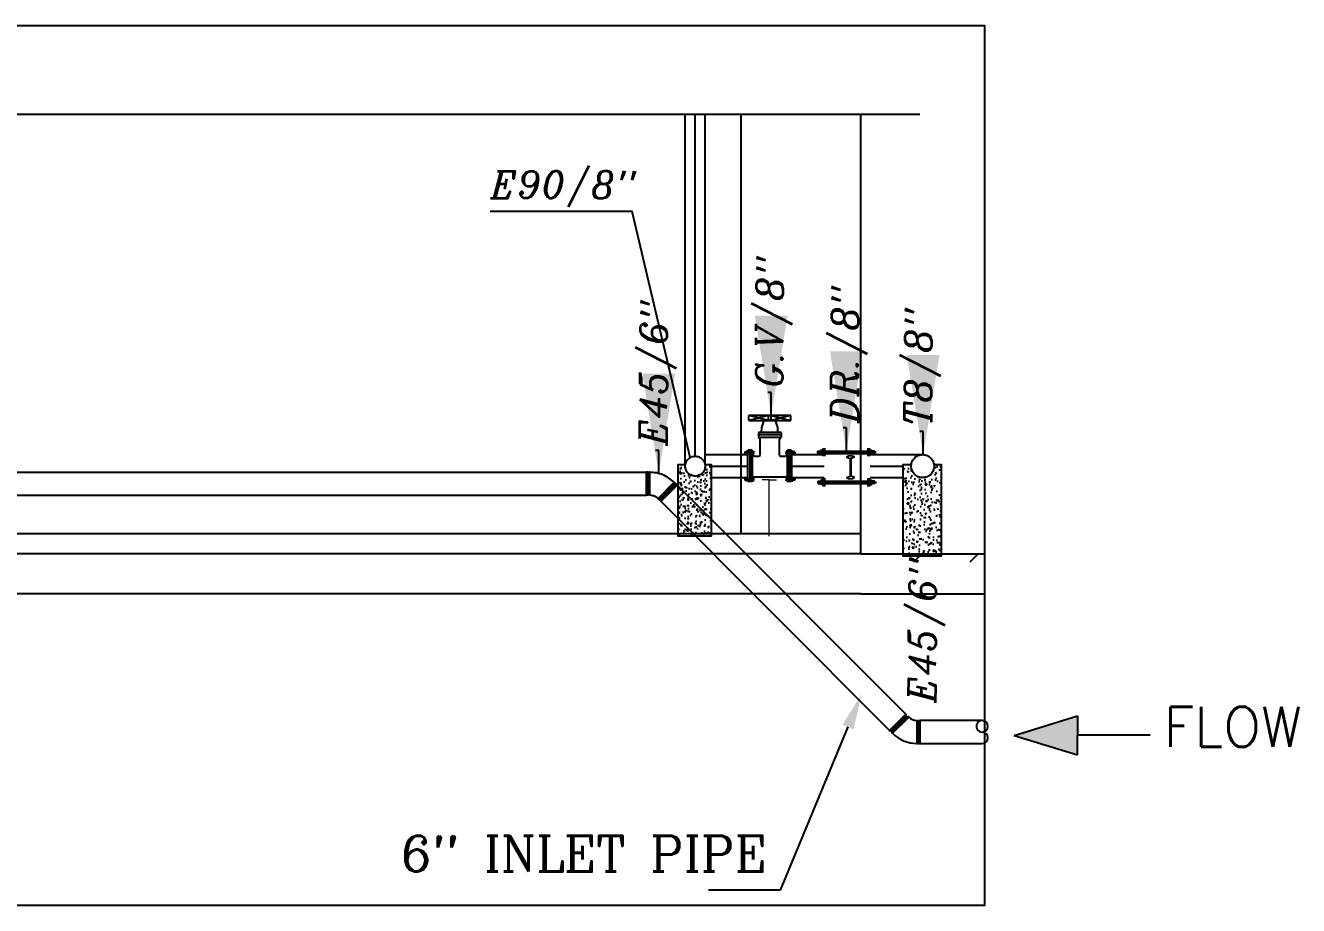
# Model space of a CAD drawing. Extents: x 152000 to 152174, y 158796 to 159332.
# Drawn here: x 152080.37 to 152086.76, y 159129.21 to 159133.62 of the extents above; entities that cross this region are included whole.
import ezdxf
from ezdxf import colors
from ezdxf.entities.mleader import LeaderData, LeaderLine
from ezdxf.math import Vec2, Vec3

# ---------------------------------------------------------------- set-up
doc = ezdxf.new("R2010")
doc.units = 0
doc.header["$LTSCALE"] = 3
doc.header["$MEASUREMENT"] = 0
for name, pattern in [('AUSGEZOGEN', [0]), ('CENTER', [2, 1.25, -0.25, 0.25, -0.25]), ('HIDDEN', [9.525, 6.35, -3.175])]:
    doc.linetypes.add(name, pattern=pattern)
doc.layers.get('0').update_dxf_attribs({"linetype": 'CONTINUOUS'})
for name, color, linetype in [('ARCH CT TEXT', 152, 'CONTINUOUS'), ('DIM', 144, 'CONTINUOUS'), ('EBENE0', 7, 'AUSGEZOGEN'), ('MECH', 6, 'CONTINUOUS'), ('NUMBERS', 6, 'CONTINUOUS'), ('PIPING', 40, 'CONTINUOUS'), ('TEXTS', 1, 'CONTINUOUS')]:
    doc.layers.add(name, color=color, linetype=linetype)
doc.layers.add('BEAM', color=6, linetype='CONTINUOUS', lineweight=13)
doc.layers.add('LAND CORNERS', color=255, linetype='CONTINUOUS', lineweight=25)
doc.styles.add('italic', font='italicc.shx', dxfattribs={"height": 0.4})
doc.styles.add('ROMANC', font='ROMANC', dxfattribs={"height": 7})
doc.styles.add('ROMANS', font='romans.shx')
doc.dimstyles.get("Standard").update_dxf_attribs({"dimtxt": 0.7, "dimasz": 0.5, "dimexe": 4.572, "dimexo": 1.5875, "dimgap": 0.01, "dimtad": 1, "dimzin": 0, "dimdsep": 46, "dimtxsty": 'Standard', "dimcen": 2.286, "dimse1": 1, "dimse2": 1, "dimsd1": 1, "dimsd2": 1, "dimadec": 0, "dimazin": 0, "dimtfac": 1, "dimtdec": 4, "dimtofl": 0, "dimtmove": 0, "dimatfit": 3, "dimfxl": 1, "dimtolj": 1, "dimtzin": 0, "dimarcsym": 0})

msp = doc.modelspace()

# ---------------------------------------------------------------- hatches: boundary and pattern name
h = msp.add_hatch()
h.set_pattern_fill('AR-CONC', color=256, scale=0.008426, style=0)
h.set_pattern_definition([(50, (152156.93816, 158714.72556), (0.0604350176, -0.005287379), [0.006319361, -0.0695129755]), (355, (152156.93816, 158714.72556), (-0.011690931, 0.063378319), [0.005055489, -0.05561038]), (100.4514, (152156.943197, 158714.72512), (0.0487441315, 0.058090902), [0.005370631, -0.059076939]), (46.1842, (152156.93816, 158714.742414), (0.089923759, -0.013946326), [0.009479042, -0.104269463]), (96.6356, (152156.94565, 158714.74125), (0.078752952, 0.082077372), [0.008055946, -0.088615394]), (351.1842, (152156.93816, 158714.74241), (0.078752888, 0.082077433), [0.007583234, -0.08341557]), (21, (152156.946586, 158714.7382), (0.050294285, -0.033923924), [0.006319361, -0.0695129755]), (326, (152156.946586, 158714.7382), (0.0205013, 0.061099803), [0.005055489, -0.05561038]), (71.4514, (152156.95078, 158714.735374), (0.070795606, 0.027175824), [0.005370631, -0.059076939]), (37.5, (152156.93816, 158714.725562), (0.0010245669, 0.028049021), [0, -0.0549363152, 0, -0.056452962, 0, -0.0558210258]), (7.5, (152156.93816, 158714.725562), (0.022165753, 0.033232402), [0, -0.032186614, 0, -0.053672443, 0, -0.0212751834]), (327.5, (152156.91937, 158714.725562), (0.044978892, -0.0019004318), [0, -0.021064538, 0, -0.0657213587, 0, -0.0872071875]), (317.5, (152156.910945, 158714.725562), (0.049138189, 0.008434661), [0, -0.0273838994, 0, -0.043645723, 0, -0.061929742])])
edge = h.paths.add_edge_path()
edge.add_line((152083.64703, 159131.41399), (152083.68401, 159131.41399))
edge.add_arc((152083.73364, 159131.40792), 0.05, 533.031543, 540)
edge.add_arc((152083.73364, 159131.40792), 0.05, 540, 720)
edge.add_arc((152083.73364, 159131.40792), 0.05, 360, 366.968458)
edge.add_line((152083.78327, 159131.41399), (152083.81555, 159131.41399))
edge.add_line((152083.81555, 159131.41399), (152083.81555, 159131.05787))
edge.add_line((152083.81555, 159131.05787), (152083.64703, 159131.05787))
edge.add_line((152083.64703, 159131.05787), (152083.64703, 159131.41399))
h = msp.add_hatch()
h.set_pattern_fill('AR-CONC', color=256, scale=0.009703, style=0)
h.set_pattern_definition([(50, (152161.23571, 158651.567576), (0.069595362, -0.006088805), [0.007277209, -0.080049298]), (355, (152161.23571, 158651.567576), (-0.013462966, 0.07298479), [0.005821767, -0.064039438]), (100.4514, (152161.24151, 158651.56707), (0.056132448, 0.066895941), [0.006184676, -0.068031435]), (46.1842, (152161.23571, 158651.58698), (0.103553814, -0.016060219), [0.010915813, -0.120073946]), (96.6356, (152161.24434, 158651.58564), (0.09068981, 0.094518123), [0.009277014, -0.102047136]), (351.1842, (152161.23571, 158651.58698), (0.090689736, 0.094518194), [0.00873265, -0.096059157]), (21, (152161.24541, 158651.58213), (0.057917564, -0.03906589), [0.007277209, -0.080049298]), (326, (152161.24541, 158651.58213), (0.023608753, 0.070360911), [0.005821767, -0.064039438]), (71.4514, (152161.25024, 158651.578875), (0.081526341, 0.031294957), [0.006184676, -0.068031435]), (37.5, (152161.235708, 158651.567576), (0.0011798641, 0.0323005081), [0, -0.0632632025, 0, -0.0650097326, 0, -0.0642820117]), (7.5, (152161.23571, 158651.567576), (0.025525493, 0.038269552), [0, -0.0370652505, 0, -0.0618077607, 0, -0.0244999365]), (327.5, (152161.21407, 158651.567576), (0.0517964983, -0.0021884868), [0, -0.024257363, 0, -0.0756829723, 0, -0.1004254824]), (317.5, (152161.20437, 158651.567576), (0.0565862342, 0.0097131315), [0, -0.031534572, 0, -0.050261256, 0, -0.071316647])])
h.paths.add_polyline_path([(152084.77432, 159131.41491), (152084.8169, 159131.41491, 0.030415), (152084.81648, 159131.40792, 1), (152084.93163, 159131.40792, 0.030415), (152084.93121, 159131.41491), (152084.96837, 159131.41491), (152084.96837, 159130.95787), (152084.77432, 159130.95787)])
at = {"layer": 'NUMBERS'}
h = msp.add_hatch(color=7, dxfattribs=at)
h.set_gradient(color1=(255, 255, 255), one_color=1, tint=1)
h.paths.add_polyline_path([(152085.33323, 159130.05798), (152085.65096, 159130.15683), (152085.6513, 159130.05911), (152085.65165, 159129.96139)])

# ---------------------------------------------------------------- linework, layer by layer
for points in [[(152083.70783, 159131.45074), (152083.4171, 159132.68453), (152082.70564, 159132.68453)], [(152083.68401, 159131.41399), (152083.64703, 159131.41399), (152083.64703, 159131.05787), (152083.81555, 159131.05787), (152083.81555, 159131.41399), (152083.78327, 159131.41399)], [(152084.8169, 159131.41491), (152084.77432, 159131.41491), (152084.77432, 159130.95787), (152084.96837, 159130.95787), (152084.96837, 159131.41491), (152084.93121, 159131.41491)]]:
    msp.add_lwpolyline(points)
at = {"layer": 'BEAM', "color": 2}
for p, q in [((152084.10467, 159131.33902), (152084.06882, 159131.33902)), ((152084.10467, 159131.33902), (152084.14053, 159131.33902)), ((152084.10467, 159131.05721), (152084.10467, 159131.33902))]:
    msp.add_line(p, q, dxfattribs=at)
at = {"layer": 'DIM', "color": 1}
for points in [[(152083.68364, 159131.41399), (152083.68364, 159133.17256)], [(152083.73364, 159131.45792), (152083.73364, 159133.17256)], [(152083.78327, 159131.41399), (152083.78331, 159133.17256)]]:
    msp.add_lwpolyline(points, dxfattribs=at)
at = {"layer": 'DIM', "color": 1, "linetype": 'CENTER'}
for centre, radius in [((152083.73364, 159131.40792), 0.05), ((152084.87405, 159131.40792), 0.05758)]:
    msp.add_circle(centre, radius, dxfattribs=at)
at = {"layer": 'EBENE0', "color": 8, "linetype": 'AUSGEZOGEN'}
for p, q in [((152080.0593, 159133.17256), (152084.8609, 159133.17256)), ((152083.96386, 159131.06787), (152083.96386, 159133.17256)), ((152083.96386, 159131.06787), (152083.96386, 159133.17256)), ((152083.96386, 159131.06787), (152083.96386, 159133.17256)), ((152083.96386, 159131.06787), (152083.96386, 159133.17256)), ((152084.56386, 159131.06787), (152084.56386, 159133.17256)), ((152084.56386, 159131.06787), (152084.56386, 159133.17256)), ((152084.56386, 159130.96787), (152084.56386, 159133.17256)), ((152084.56386, 159131.06787), (152075.16386, 159131.06787)), ((152084.56386, 159130.96787), (152075.16386, 159130.96787)), ((152084.56386, 159130.96787), (152085.18418, 159130.96787)), ((152084.56386, 159130.96787), (152085.18418, 159130.96787)), ((152084.83031, 159130.92777), (152084.87041, 159130.96787)), ((152084.83031, 159130.92777), (152084.87041, 159130.96787)), ((152085.11315, 159130.92777), (152085.15325, 159130.96787)), ((152085.11315, 159130.92777), (152085.15325, 159130.96787)), ((152085.17386, 159130.96787), (152085.18418, 159130.96787)), ((152085.17386, 159130.96787), (152085.18418, 159130.96787)), ((152085.17386, 159130.96787), (152085.18418, 159130.96787)), ((152085.17386, 159130.96787), (152085.18418, 159130.96787)), ((152084.56386, 159130.76787), (152075.16386, 159130.76787)), ((152084.56386, 159130.76787), (152085.18418, 159130.76787))]:
    msp.add_line(p, q, dxfattribs=at)
at = {"layer": 'MECH'}
for p, q in [((152084.1005, 159131.63722), (152084.00186, 159131.66168)), ((152084.1005, 159131.66168), (152084.00186, 159131.63722)), ((152084.21335, 159131.66168), (152084.00186, 159131.66168)), ((152084.00186, 159131.63722), (152084.00186, 159131.66168)), ((152084.00186, 159131.63722), (152084.21335, 159131.63722)), ((152084.06787, 159131.60184), (152084.0792, 159131.63722)), ((152084.13602, 159131.63722), (152084.0792, 159131.63722)), ((152084.1005, 159131.63722), (152084.1005, 159131.66168)), ((152084.11471, 159131.66168), (152084.1005, 159131.66168)), ((152084.11471, 159131.66168), (152084.21335, 159131.63722)), ((152084.21335, 159131.66168), (152084.11471, 159131.63722)), ((152084.11471, 159131.63722), (152084.11471, 159131.66168)), ((152084.14734, 159131.60184), (152084.13602, 159131.63722)), ((152084.21335, 159131.63722), (152084.21335, 159131.66168)), ((152084.05079, 159131.57582), (152084.05079, 159131.55084)), ((152084.16443, 159131.57582), (152084.05079, 159131.57582)), ((152084.06683, 159131.57582), (152084.06787, 159131.60184)), ((152084.14838, 159131.57582), (152084.14734, 159131.60184)), ((152084.16443, 159131.57582), (152084.16443, 159131.55084)), ((152084.16443, 159131.56437), (152084.05079, 159131.56437)), ((152084.05722, 159131.54581), (152084.05079, 159131.55084)), ((152084.16443, 159131.55084), (152084.05079, 159131.55084)), ((152084.05722, 159131.54581), (152084.05878, 159131.54262)), ((152084.05878, 159131.46134), (152084.05878, 159131.54262)), ((152084.15799, 159131.54581), (152084.15643, 159131.54262)), ((152084.15643, 159131.46134), (152084.15643, 159131.54262)), ((152084.15799, 159131.54581), (152084.16443, 159131.55084)), ((152083.9816, 159131.47969), (152083.98262, 159131.48026)), ((152083.9816, 159131.47969), (152083.9816, 159131.47214)), ((152083.98262, 159131.47158), (152083.9816, 159131.47214)), ((152083.98262, 159131.48026), (152083.99142, 159131.48026)), ((152083.98262, 159131.48026), (152083.98262, 159131.47158)), ((152083.98262, 159131.47158), (152083.99142, 159131.47158)), ((152083.99197, 159131.48342), (152083.99197, 159131.48026)), ((152083.998, 159131.48342), (152083.99197, 159131.48342)), ((152083.99197, 159131.48026), (152083.99197, 159131.47158)), ((152083.99197, 159131.47933), (152083.998, 159131.47933)), ((152083.99197, 159131.47251), (152083.998, 159131.47251)), ((152083.99197, 159131.46841), (152083.99197, 159131.47158)), ((152083.998, 159131.46841), (152083.99197, 159131.46841)), ((152083.998, 159131.48026), (152084.01917, 159131.48026)), ((152083.998, 159131.47158), (152084.01917, 159131.47158)), ((152083.99831, 159131.33051), (152083.99831, 159131.48834)), ((152084.00857, 159131.48834), (152083.99831, 159131.48834)), ((152084.00857, 159131.33051), (152084.00857, 159131.48834)), ((152084.00857, 159131.47256), (152084.00857, 159131.48834)), ((152084.00857, 159131.33051), (152084.00857, 159131.48834)), ((152084.01882, 159131.48834), (152084.00857, 159131.48834)), ((152084.00857, 159131.33051), (152084.00857, 159131.48834)), ((152084.00857, 159131.47256), (152084.00857, 159131.34629)), ((152084.01882, 159131.33051), (152084.01882, 159131.48834)), ((152084.01882, 159131.47256), (152084.01882, 159131.48834)), ((152084.01882, 159131.33051), (152084.01882, 159131.48834)), ((152084.01882, 159131.47256), (152084.01882, 159131.34629)), ((152084.01882, 159131.4655), (152084.02961, 159131.45822)), ((152084.01917, 159131.48342), (152084.02521, 159131.48342)), ((152084.02521, 159131.47933), (152084.01917, 159131.47933)), ((152084.02521, 159131.47251), (152084.01917, 159131.47251)), ((152084.01917, 159131.46841), (152084.02521, 159131.46841)), ((152084.02521, 159131.48342), (152084.02521, 159131.48026)), ((152084.02521, 159131.48026), (152084.02521, 159131.47158)), ((152084.02521, 159131.46841), (152084.02521, 159131.47158)), ((152084.19639, 159131.4655), (152084.18561, 159131.45822)), ((152084.19604, 159131.48342), (152084.19, 159131.48342)), ((152084.19, 159131.48342), (152084.19, 159131.48026)), ((152084.19, 159131.48026), (152084.19, 159131.47158)), ((152084.19, 159131.47933), (152084.19604, 159131.47933)), ((152084.19, 159131.47251), (152084.19604, 159131.47251)), ((152084.19, 159131.46841), (152084.19, 159131.47158)), ((152084.19604, 159131.46841), (152084.19, 159131.46841)), ((152084.21721, 159131.48026), (152084.19604, 159131.48026)), ((152084.21721, 159131.47158), (152084.19604, 159131.47158)), ((152084.19639, 159131.33051), (152084.19639, 159131.48834)), ((152084.20665, 159131.48834), (152084.19639, 159131.48834)), ((152084.20665, 159131.47256), (152084.20665, 159131.48834)), ((152084.2169, 159131.48834), (152084.20665, 159131.48834)), ((152084.20665, 159131.33051), (152084.20665, 159131.48834)), ((152084.20665, 159131.47256), (152084.20665, 159131.34629)), ((152084.2169, 159131.47256), (152084.2169, 159131.48834)), ((152084.2169, 159131.47256), (152084.2169, 159131.34629)), ((152084.2169, 159131.4613), (152084.2169, 159131.35631)), ((152084.21721, 159131.48342), (152084.22325, 159131.48342)), ((152084.22325, 159131.47933), (152084.21721, 159131.47933)), ((152084.22325, 159131.47251), (152084.21721, 159131.47251)), ((152084.21721, 159131.46841), (152084.22325, 159131.46841)), ((152084.22325, 159131.48342), (152084.22325, 159131.48026)), ((152084.22325, 159131.48026), (152084.22325, 159131.47158)), ((152084.22325, 159131.46841), (152084.22325, 159131.47158)), ((152084.23259, 159131.48026), (152084.2238, 159131.48026)), ((152084.23259, 159131.47158), (152084.2238, 159131.47158)), ((152084.23259, 159131.48026), (152084.23259, 159131.47158)), ((152084.23361, 159131.47969), (152084.23259, 159131.48026)), ((152084.23259, 159131.47158), (152084.23361, 159131.47214)), ((152084.23361, 159131.47969), (152084.23361, 159131.47214)), ((152084.34579, 159131.47761), (152084.6414, 159131.47761)), ((152084.35068, 159131.48354), (152084.34928, 159131.48277)), ((152084.34928, 159131.47244), (152084.34928, 159131.48277)), ((152084.34928, 159131.47244), (152084.35068, 159131.47167)), ((152084.35068, 159131.47167), (152084.35068, 159131.48354)), ((152084.35068, 159131.48354), (152084.36271, 159131.48354)), ((152084.35068, 159131.47167), (152084.36271, 159131.47167)), ((152084.36346, 159131.48787), (152084.36346, 159131.48354)), ((152084.37171, 159131.48787), (152084.36346, 159131.48787)), ((152084.36346, 159131.47167), (152084.36346, 159131.48354)), ((152084.36346, 159131.48227), (152084.37171, 159131.48227)), ((152084.36346, 159131.47294), (152084.37171, 159131.47294)), ((152084.36346, 159131.46734), (152084.36346, 159131.47167)), ((152084.37171, 159131.46734), (152084.36346, 159131.46734)), ((152084.37171, 159131.46734), (152084.37171, 159131.48787)), ((152084.37171, 159131.48354), (152084.61197, 159131.48354)), ((152084.37171, 159131.47167), (152084.61197, 159131.47167)), ((152084.49206, 159131.45314), (152084.51052, 159131.44579)), ((152084.51052, 159131.44579), (152084.51052, 159131.35836)), ((152084.53287, 159131.45314), (152084.51441, 159131.44579)), ((152084.51441, 159131.44579), (152084.51441, 159131.35836)), ((152084.61197, 159131.48787), (152084.62022, 159131.48787)), ((152084.61197, 159131.46734), (152084.61197, 159131.48787)), ((152084.62022, 159131.48227), (152084.61197, 159131.48227)), ((152084.62022, 159131.47294), (152084.61197, 159131.47294)), ((152084.61197, 159131.46734), (152084.62022, 159131.46734)), ((152084.62022, 159131.48787), (152084.62022, 159131.48354)), ((152084.62022, 159131.47167), (152084.62022, 159131.48354)), ((152084.62022, 159131.46734), (152084.62022, 159131.47167)), ((152084.633, 159131.48354), (152084.62097, 159131.48354)), ((152084.633, 159131.47167), (152084.62097, 159131.47167)), ((152084.633, 159131.48354), (152084.6344, 159131.48277)), ((152084.633, 159131.47167), (152084.633, 159131.48354)), ((152084.6344, 159131.47244), (152084.633, 159131.47167)), ((152084.6344, 159131.47244), (152084.6344, 159131.48277)), ((152083.9816, 159131.34499), (152083.98262, 159131.34556)), ((152083.9816, 159131.34499), (152083.9816, 159131.33744)), ((152083.98262, 159131.33688), (152083.9816, 159131.33744)), ((152083.98262, 159131.34556), (152083.99142, 159131.34556)), ((152083.98262, 159131.34556), (152083.98262, 159131.33688)), ((152083.98262, 159131.33688), (152083.99142, 159131.33688)), ((152083.99197, 159131.34872), (152083.99197, 159131.34556)), ((152083.998, 159131.34872), (152083.99197, 159131.34872)), ((152083.99197, 159131.34556), (152083.99197, 159131.33688)), ((152083.99197, 159131.34463), (152083.998, 159131.34463)), ((152083.99197, 159131.33781), (152083.998, 159131.33781)), ((152083.99197, 159131.33371), (152083.99197, 159131.33688)), ((152083.998, 159131.33371), (152083.99197, 159131.33371)), ((152083.998, 159131.34556), (152084.01917, 159131.34556)), ((152083.998, 159131.33688), (152084.01917, 159131.33688)), ((152084.00857, 159131.33051), (152083.99831, 159131.33051)), ((152084.00857, 159131.33051), (152083.99831, 159131.33051)), ((152084.00857, 159131.34629), (152084.00857, 159131.33051)), ((152084.01882, 159131.33051), (152084.00857, 159131.33051)), ((152084.01882, 159131.33051), (152084.00857, 159131.33051)), ((152084.01882, 159131.35034), (152084.02304, 159131.35436)), ((152084.01882, 159131.34629), (152084.01882, 159131.33051)), ((152084.01917, 159131.34872), (152084.02521, 159131.34872)), ((152084.02521, 159131.34463), (152084.01917, 159131.34463)), ((152084.02521, 159131.33781), (152084.01917, 159131.33781)), ((152084.01917, 159131.33371), (152084.02521, 159131.33371)), ((152084.02304, 159131.35436), (152084.02743, 159131.35473)), ((152084.02521, 159131.34872), (152084.02521, 159131.34556)), ((152084.02521, 159131.34556), (152084.02521, 159131.33688)), ((152084.02521, 159131.33371), (152084.02521, 159131.33688)), ((152084.02743, 159131.35473), (152084.18778, 159131.35473)), ((152084.19217, 159131.35436), (152084.18778, 159131.35473)), ((152084.19604, 159131.34872), (152084.19, 159131.34872)), ((152084.19, 159131.34872), (152084.19, 159131.34556)), ((152084.19, 159131.34556), (152084.19, 159131.33688)), ((152084.19, 159131.34463), (152084.19604, 159131.34463)), ((152084.19, 159131.33781), (152084.19604, 159131.33781)), ((152084.19, 159131.33371), (152084.19, 159131.33688)), ((152084.19604, 159131.33371), (152084.19, 159131.33371)), ((152084.19639, 159131.35034), (152084.19217, 159131.35436)), ((152084.21721, 159131.34556), (152084.19604, 159131.34556)), ((152084.21721, 159131.33688), (152084.19604, 159131.33688)), ((152084.20665, 159131.33051), (152084.19639, 159131.33051)), ((152084.20665, 159131.33051), (152084.19639, 159131.33051)), ((152084.20665, 159131.34629), (152084.20665, 159131.33051)), ((152084.2169, 159131.33051), (152084.20665, 159131.33051)), ((152084.2169, 159131.33051), (152084.20665, 159131.33051)), ((152084.2169, 159131.34629), (152084.2169, 159131.33051)), ((152084.21721, 159131.34872), (152084.22325, 159131.34872)), ((152084.22325, 159131.34463), (152084.21721, 159131.34463)), ((152084.22325, 159131.33781), (152084.21721, 159131.33781)), ((152084.21721, 159131.33371), (152084.22325, 159131.33371)), ((152084.22325, 159131.34872), (152084.22325, 159131.34556)), ((152084.22325, 159131.34556), (152084.22325, 159131.33688)), ((152084.22325, 159131.33371), (152084.22325, 159131.33688)), ((152084.23259, 159131.34556), (152084.2238, 159131.34556)), ((152084.23259, 159131.33688), (152084.2238, 159131.33688)), ((152084.23259, 159131.34556), (152084.23259, 159131.33688)), ((152084.23361, 159131.34499), (152084.23259, 159131.34556)), ((152084.23259, 159131.33688), (152084.23361, 159131.33744)), ((152084.23361, 159131.34499), (152084.23361, 159131.33744)), ((152084.34579, 159131.32655), (152084.64296, 159131.32655)), ((152084.34928, 159131.33171), (152084.35068, 159131.33249)), ((152084.34928, 159131.33171), (152084.34928, 159131.32138)), ((152084.35068, 159131.32061), (152084.34928, 159131.32138)), ((152084.35068, 159131.33249), (152084.35068, 159131.32061)), ((152084.35068, 159131.33249), (152084.36271, 159131.33249)), ((152084.35068, 159131.32061), (152084.36271, 159131.32061)), ((152084.37171, 159131.33682), (152084.36346, 159131.33682)), ((152084.36346, 159131.33682), (152084.36346, 159131.33249)), ((152084.36346, 159131.33249), (152084.36346, 159131.32061)), ((152084.36346, 159131.33122), (152084.37171, 159131.33122)), ((152084.36346, 159131.32188), (152084.37171, 159131.32188)), ((152084.36346, 159131.31628), (152084.36346, 159131.32061)), ((152084.37171, 159131.31628), (152084.36346, 159131.31628)), ((152084.37171, 159131.33682), (152084.37171, 159131.31628)), ((152084.37171, 159131.33249), (152084.61197, 159131.33249)), ((152084.37171, 159131.32061), (152084.61197, 159131.32061)), ((152084.49206, 159131.35102), (152084.51052, 159131.35836)), ((152084.53287, 159131.35102), (152084.51441, 159131.35836)), ((152084.61197, 159131.33682), (152084.62022, 159131.33682)), ((152084.61197, 159131.33682), (152084.61197, 159131.31628)), ((152084.62022, 159131.33122), (152084.61197, 159131.33122)), ((152084.62022, 159131.32188), (152084.61197, 159131.32188)), ((152084.61197, 159131.31628), (152084.62022, 159131.31628)), ((152084.62022, 159131.33682), (152084.62022, 159131.33249)), ((152084.62022, 159131.33249), (152084.62022, 159131.32061)), ((152084.62022, 159131.31628), (152084.62022, 159131.32061)), ((152084.633, 159131.33249), (152084.62097, 159131.33249)), ((152084.633, 159131.32061), (152084.62097, 159131.32061)), ((152084.633, 159131.33249), (152084.6344, 159131.33171)), ((152084.633, 159131.32061), (152084.633, 159131.33249)), ((152084.6344, 159131.32138), (152084.633, 159131.32061)), ((152084.6344, 159131.32138), (152084.6344, 159131.33171))]:
    msp.add_line(p, q, dxfattribs=at)
at = {"layer": 'MECH', "const_width": 0.01619}
for points in [[(152084.37986, 159131.49931), (152084.37986, 159131.45652)], [(152084.60327, 159131.49931), (152084.60327, 159131.45652)], [(152084.37986, 159131.30484), (152084.37986, 159131.34764)], [(152084.60327, 159131.30484), (152084.60327, 159131.34764)]]:
    msp.add_lwpolyline(points, dxfattribs=at)
at = {"layer": 'MECH'}
for centre, radius, start, end in [((152083.99436, 159131.48138), 0.00315, 139.521003, 220.478997), ((152083.99436, 159131.47046), 0.00315, 139.521003, 220.478997), ((152083.99936, 159131.47592), 0.00814, 155.220278, 204.779722), ((152084.02281, 159131.48138), 0.00315, 319.521003, 40.478997), ((152084.01782, 159131.47592), 0.00814, 335.220278, 24.779722), ((152084.02281, 159131.47046), 0.00315, 319.521003, 40.478997), ((152084.03991, 159131.49983), 0.04287, 256.098933, 296.118698), ((152084.17531, 159131.49983), 0.04287, 243.881302, 283.901067), ((152084.1924, 159131.48138), 0.00315, 139.521003, 220.478997), ((152084.19739, 159131.47592), 0.00814, 155.220278, 204.779722), ((152084.1924, 159131.47046), 0.00315, 139.521003, 220.478997), ((152084.22085, 159131.48138), 0.00315, 319.521003, 40.478997), ((152084.21586, 159131.47592), 0.00814, 335.220278, 24.779722), ((152084.22085, 159131.47046), 0.00315, 319.521003, 40.478997), ((152084.36674, 159131.48507), 0.00431, 139.521003, 220.478997), ((152084.37357, 159131.47761), 0.01113, 155.220278, 204.779722), ((152084.36674, 159131.47014), 0.00431, 139.521003, 220.478997), ((152084.51246, 159131.4252), 0.0346, 53.849163, 126.150837), ((152084.61694, 159131.48507), 0.00431, 319.521003, 40.478997), ((152084.61011, 159131.47761), 0.01113, 335.220278, 24.779722), ((152084.61694, 159131.47014), 0.00431, 319.521003, 40.478997), ((152083.99436, 159131.34668), 0.00315, 139.521003, 220.478997), ((152083.99436, 159131.33576), 0.00315, 139.521003, 220.478997), ((152083.99936, 159131.34122), 0.00814, 155.220278, 204.779722), ((152084.02281, 159131.34668), 0.00315, 319.521003, 40.478997), ((152084.01782, 159131.34122), 0.00814, 335.220278, 24.779722), ((152084.02281, 159131.33576), 0.00315, 319.521003, 40.478997), ((152084.1924, 159131.34668), 0.00315, 139.521003, 220.478997), ((152084.19739, 159131.34122), 0.00814, 155.220278, 204.779722), ((152084.1924, 159131.33576), 0.00315, 139.521003, 220.478997), ((152084.22085, 159131.34668), 0.00315, 319.521003, 40.478997), ((152084.21586, 159131.34122), 0.00814, 335.220278, 24.779722), ((152084.22085, 159131.33576), 0.00315, 319.521003, 40.478997), ((152084.36674, 159131.33402), 0.00431, 139.521003, 220.478997), ((152084.37357, 159131.32655), 0.01113, 155.220278, 204.779722), ((152084.36674, 159131.31908), 0.00431, 139.521003, 220.478997), ((152084.51246, 159131.37895), 0.0346, 233.849163, 306.150837), ((152084.61694, 159131.33402), 0.00431, 319.521003, 40.478997), ((152084.61011, 159131.32655), 0.01113, 335.220278, 24.779722), ((152084.61694, 159131.31908), 0.00431, 319.521003, 40.478997)]:
    msp.add_arc(centre, radius, start, end, dxfattribs=at)
at = {"layer": 'NUMBERS', "color": 6}
for p, q in [((152085.33323, 159130.05798), (152085.65096, 159130.15683)), ((152085.65096, 159130.15683), (152085.6513, 159130.05911)), ((152085.33323, 159130.05798), (152085.65165, 159129.96139)), ((152086.01575, 159130.05911), (152085.6513, 159130.05911)), ((152085.65165, 159129.96139), (152085.6513, 159130.05911))]:
    msp.add_line(p, q, dxfattribs=at)
at = {"layer": 'PIPING', "color": 6, "linetype": 'HIDDEN'}
for p, q in [((152083.48979, 159131.26164), (152083.48982, 159131.37698)), ((152083.49614, 159131.37697), (152083.48982, 159131.37698)), ((152083.49611, 159131.26164), (152083.49614, 159131.37697)), ((152083.49933, 159131.26163), (152083.49936, 159131.37697)), ((152083.50567, 159131.37697), (152083.49936, 159131.37697)), ((152083.50564, 159131.26163), (152083.50567, 159131.37697)), ((152083.62842, 159131.32669), (152083.54697, 159131.24528)), ((152083.63289, 159131.32222), (152083.55144, 159131.24082)), ((152083.63814, 159131.31697), (152083.55669, 159131.23556)), ((152083.62842, 159131.32669), (152083.63289, 159131.32222)), ((152083.6426, 159131.3125), (152083.63814, 159131.31697)), ((152083.49611, 159131.26164), (152083.48979, 159131.26164)), ((152083.50564, 159131.26163), (152083.49933, 159131.26163)), ((152083.6426, 159131.3125), (152083.56115, 159131.2311)), ((152083.54697, 159131.24528), (152083.55144, 159131.24082))]:
    msp.add_line(p, q, dxfattribs=at)
at = {"layer": 'PIPING', "color": 1}
for p, q in [((152084.79011, 159130.16439), (152083.62842, 159131.32669)), ((152084.70866, 159130.08299), (152083.54697, 159131.24528))]:
    msp.add_line(p, q, dxfattribs=at)
at = {"layer": 'PIPING', "color": 6, "linetype": 'Continuous'}
for p, q in [((152084.70866, 159130.08299), (152084.79011, 159130.16439)), ((152084.71312, 159130.07852), (152084.79457, 159130.15993)), ((152084.71837, 159130.07327), (152084.79982, 159130.15467)), ((152084.72284, 159130.0688), (152084.80429, 159130.15021)), ((152084.79457, 159130.15993), (152084.79011, 159130.16439)), ((152084.80429, 159130.15021), (152084.79982, 159130.15467)), ((152084.84516, 159130.1334), (152084.84513, 159130.01723)), ((152084.84516, 159130.1334), (152084.85148, 159130.1334)), ((152084.85148, 159130.1334), (152084.85145, 159130.01723)), ((152084.85469, 159130.1334), (152084.85466, 159130.01723)), ((152084.85469, 159130.1334), (152084.86101, 159130.13339)), ((152084.86101, 159130.13339), (152084.86098, 159130.01723)), ((152084.71312, 159130.07852), (152084.70866, 159130.08299)), ((152084.72284, 159130.0688), (152084.71837, 159130.07327)), ((152084.84513, 159130.01723), (152084.85145, 159130.01723)), ((152084.85466, 159130.01723), (152084.86098, 159130.01723))]:
    msp.add_line(p, q, dxfattribs=at)
at = {"layer": 'PIPING', "color": 1, "linetype": 'Continuous'}
for p, q in [((152085.17252, 159130.13251), (152084.86101, 159130.13265)), ((152084.86098, 159130.01723), (152085.17249, 159130.01709))]:
    msp.add_line(p, q, dxfattribs=at)
at = {"layer": 'PIPING', "color": 6, "linetype": 'HIDDEN'}
for centre, radius, start, end in [((152083.50563, 159131.20396), 0.17301, 44.984976, 89.984976), ((152083.50451, 159131.19837), 0.06328, 47.858058, 88.976455)]:
    msp.add_arc(centre, radius, start, end, dxfattribs=at)
at = {"layer": 'PIPING', "color": 6, "linetype": 'Continuous'}
for radius in [0.05767, 0.17301]:
    msp.add_arc((152084.84517, 159130.19107), radius, 224.984976, 269.984976, dxfattribs=at)
at = {"layer": 'PIPING', "color": 1, "linetype": 'Continuous'}
for centre, start, end in [((152085.17251, 159130.10372), 89.984976, 269.984976), ((152085.17251, 159130.10372), 269.984976, 89.984976), ((152085.17249, 159130.04614), 269.984976, 89.984976)]:
    msp.add_arc(centre, 0.02879, start, end, dxfattribs=at)
at = {"layer": 'TEXTS'}
msp.add_lwpolyline([(152073.13412, 159133.61683), (152085.18418, 159133.61683), (152085.18418, 159129.20527), (152073.13412, 159129.20527)], close=True, dxfattribs=at)
for points in [[(152083.78364, 159131.4655), (152083.99831, 159131.4655)], [(152084.2169, 159131.4655), (152084.37986, 159131.4655)], [(152084.61136, 159131.4655), (152084.87401, 159131.4655)], [(152083.81555, 159131.40792), (152083.99831, 159131.40792)], [(152084.2169, 159131.40792), (152084.37986, 159131.40792)], [(152084.61136, 159131.40792), (152084.77432, 159131.40792)], [(152080.08889, 159131.3769), (152083.48982, 159131.3769)], [(152083.81555, 159131.35034), (152083.99831, 159131.35034)], [(152084.2169, 159131.35034), (152084.37986, 159131.35034)], [(152084.61136, 159131.35034), (152084.77432, 159131.35034)], [(152080.10941, 159131.26174), (152083.48979, 159131.26174)]]:
    msp.add_lwpolyline(points, dxfattribs=at)

# ---------------------------------------------------------------- texts
at = {"color": 7, "insert": (152084.09325, 159129.55541), "char_height": 0.18, "attachment_point": 3, "style": 'ROMANC'}
msp.add_mtext('6" INLET PIPE', dxfattribs=at)
at = {"layer": 'ARCH CT TEXT', "color": 0, "style": 'ROMANS'}
msp.add_text('FLOW', height=0.2, dxfattribs=at).set_placement((152086.08272, 159130.00144))
at = {"layer": 'NUMBERS', "color": 5, "style": 'italic'}
msp.add_text('E90/8"', height=0.135478, dxfattribs=at).set_placement((152082.70645, 159132.75179))
for s, p in [('G.V/8"', (152084.17304, 159131.80103)), ('DR./8"', (152084.55017, 159131.62289)), ('E45/6"', (152083.59097, 159131.51039)), ('T8/8"', (152084.91794, 159131.60479)), ('E45/6"', (152084.93952, 159130.22109))]:
    msp.add_text(s, height=0.135478, rotation=89.743765, dxfattribs=at).set_placement(p)

# ---------------------------------------------------------------- leaders
for points in [[(152084.11471, 159131.66168), (152084.11468, 159131.77745), (152084.09774, 159131.77745)], [(152084.49184, 159131.48354), (152084.49181, 159131.59932), (152084.47487, 159131.59931)], [(152084.87676, 159131.46544), (152084.87673, 159131.58121), (152084.8598, 159131.5812)], [(152083.55052, 159131.37105), (152083.55049, 159131.48682), (152083.53356, 159131.48681)]]:
    msp.add_leader(points, dimstyle='Standard', override={"dimscale": 1, "dimfxl": 0.18})
at = {"layer": 'LAND CORNERS', "color": 7}
ml = msp.add_multileader_mtext('Standard', dxfattribs=at)
ml.set_content('', color=7)
ml.set_leader_properties()
ml.build(insert=Vec2(0, 0))
ml.multileader.update_dxf_attribs({"text_right_attachment_type": 6, "dogleg_length": 0.36, "arrow_head_size": 0.18})
ctx = ml.context
ctx.base_point, ctx.char_height, ctx.arrow_head_size, ctx.landing_gap_size, ctx.plane_origin = Vec3(152083.62043, 159129.37276), 0.18, 0.18, 0.09, Vec3(152084.56886, 159130.26642)
ctx.right_attachment, ctx.text_align_type = 6, 2
notes = []
notes.append((ctx, [(0, (1, 1, 0), (152084.16043, 159129.28276), (-1, 0), 0.36, [(0, [(152084.56886, 159130.26642)], 0, [])])]))
ctx.mtext.insert, ctx.mtext.text_direction, ctx.mtext.alignment, ctx.mtext.flow_direction, ctx.mtext.extrusion = Vec3(152083.71043, 159129.46276), Vec3(-1, 0), 3, 5, Vec3(0, 0, -1)
for ctx, leaders in notes:
    for number, flags, end, landing, length, lines in leaders:
        leader = LeaderData()
        leader.index, (leader.has_last_leader_line, leader.has_dogleg_vector, leader.attachment_direction) = number, flags
        leader.last_leader_point, leader.dogleg_vector, leader.dogleg_length = Vec3(end), Vec3(landing), length
        for number, points, colour, breaks in lines:
            line = LeaderLine()
            line.index, line.vertices, line.color, line.breaks = number, Vec3.list(points), colors.encode_raw_color(colour), breaks
            leader.lines.append(line)
        ctx.leaders.append(leader)

doc.saveas('drawing.dxf')
